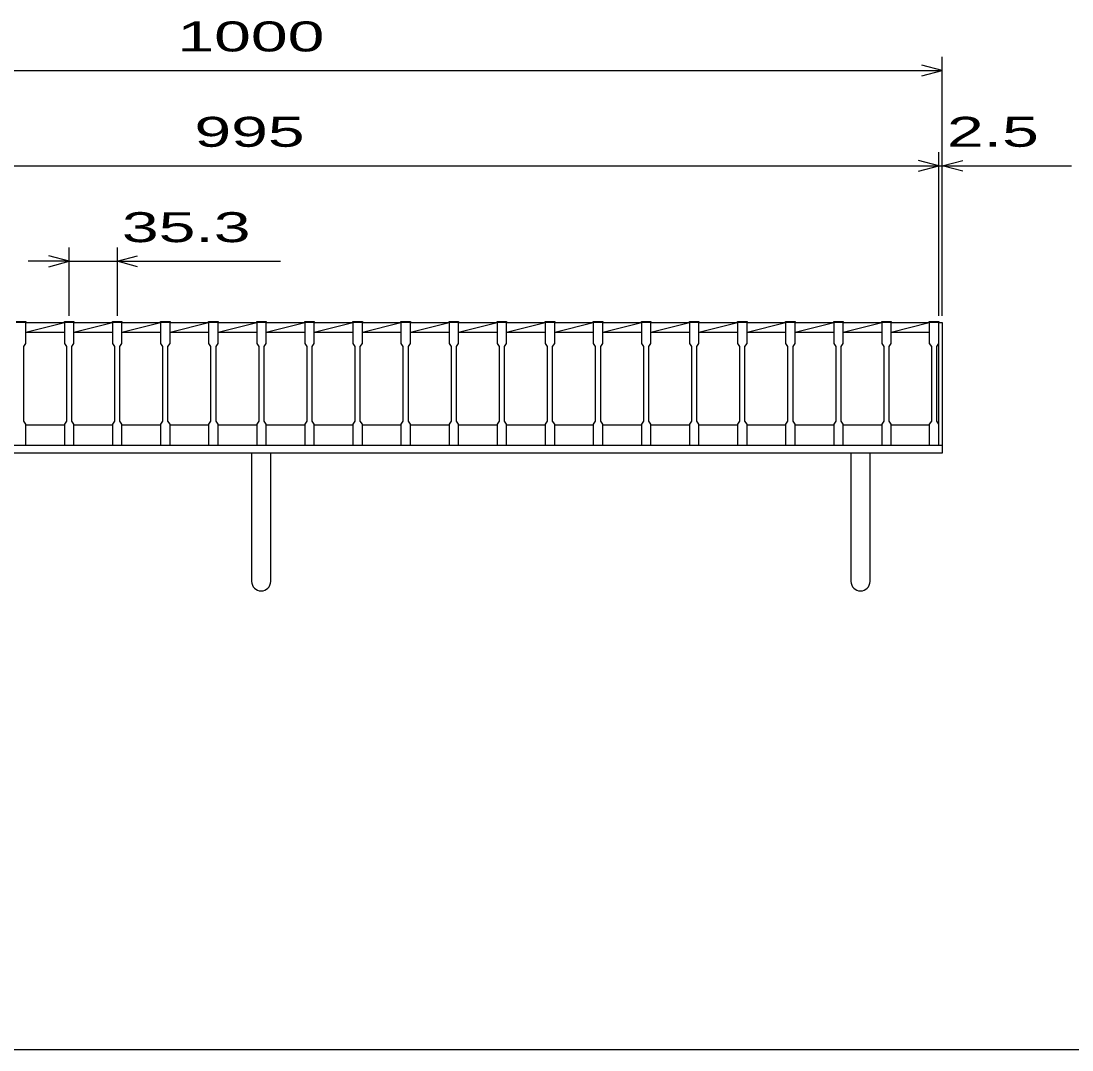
# Model space of a CAD drawing. Units: millimetres, scale not verified. Extents: x -1820 to 1731, y -1282 to 1054.
# Drawn here: x -1098 to -326, y -1146 to -391 of the extents above; entities that cross this region are included whole.
import ezdxf
from ezdxf.enums import TextEntityAlignment as Align

# ---------------------------------------------------------------- set-up
doc = ezdxf.new("R2010")
doc.units = ezdxf.units.MM
doc.header["$LTSCALE"] = 10
for name, color, linetype, lineweight in [('0_2', 150, 'Continuous', 25), ('16', 3, 'Continuous', 25), ('19', 6, 'Continuous', 25), ('22', 4, 'Continuous', 25)]:
    doc.layers.add(name, color=color, linetype=linetype, lineweight=lineweight)
doc.styles.add('ベクトル', font='')
doc.styles.get('ベクトル').set_extended_font_data('ベクトル')

msp = doc.modelspace()

# ---------------------------------------------------------------- linework, layer by layer
at = {"layer": '0_2'}
msp.add_line((1731, -1146.5), (-1729, -1146.5), dxfattribs=at)
at = {"layer": '16'}
for p, q in [((-1101.3, -611.8), (-1094.3, -611.8)), ((-1094.3, -612.5), (-1101.3, -612.5)), ((-1094.3, -611.8), (-1094.3, -612.5)), ((-1094.3, -628), (-1094.3, -612.5)), ((-1094.3, -612.5), (-1066, -612.5)), ((-1094.3, -619.5), (-1066, -612.5)), ((-1066, -612.5), (-1066, -611.8)), ((-1066, -611.8), (-1059, -611.8)), ((-1066, -612.5), (-1066, -628)), ((-1059, -612.5), (-1066, -612.5)), ((-1059, -611.8), (-1059, -612.5)), ((-1059, -628), (-1059, -612.5)), ((-1059, -612.5), (-1030.7, -612.5)), ((-1059, -619.5), (-1030.7, -612.5)), ((-1030.7, -612.5), (-1030.7, -611.8)), ((-1030.7, -611.8), (-1023.7, -611.8)), ((-1030.7, -612.5), (-1030.7, -628)), ((-1023.7, -612.5), (-1030.7, -612.5)), ((-1023.7, -611.8), (-1023.7, -612.5)), ((-1023.7, -628), (-1023.7, -612.5)), ((-1023.7, -612.5), (-995.4, -612.5)), ((-1023.7, -619.5), (-995.4, -612.5)), ((-995.4, -612.5), (-995.4, -611.8)), ((-995.4, -611.8), (-988.4, -611.8)), ((-995.4, -612.5), (-995.4, -628)), ((-988.4, -612.5), (-995.4, -612.5)), ((-988.4, -611.8), (-988.4, -612.5)), ((-988.4, -628), (-988.4, -612.5)), ((-988.4, -612.5), (-960.1, -612.5)), ((-988.4, -619.5), (-960.1, -612.5)), ((-960.1, -612.5), (-960.1, -611.8)), ((-960.1, -611.8), (-953.1, -611.8)), ((-960.1, -612.5), (-960.1, -628)), ((-953.1, -612.5), (-960.1, -612.5)), ((-953.1, -611.8), (-953.1, -612.5)), ((-953.1, -628), (-953.1, -612.5)), ((-953.1, -612.5), (-924.8, -612.5)), ((-953.1, -619.5), (-924.8, -612.5)), ((-924.8, -612.5), (-924.8, -611.8)), ((-924.8, -611.8), (-917.8, -611.8)), ((-924.8, -612.5), (-924.8, -628)), ((-917.8, -612.5), (-924.8, -612.5)), ((-917.8, -611.8), (-917.8, -612.5)), ((-917.8, -628), (-917.8, -612.5)), ((-917.8, -612.5), (-889.5, -612.5)), ((-917.8, -619.5), (-889.5, -612.5)), ((-889.5, -612.5), (-889.5, -611.8)), ((-889.5, -611.8), (-882.5, -611.8)), ((-889.5, -612.5), (-889.5, -628)), ((-882.5, -612.5), (-889.5, -612.5)), ((-882.5, -611.8), (-882.5, -612.5)), ((-882.5, -628), (-882.5, -612.5)), ((-882.5, -612.5), (-854.2, -612.5)), ((-882.5, -619.5), (-854.2, -612.5)), ((-854.2, -612.5), (-854.2, -611.8)), ((-854.2, -611.8), (-847.2, -611.8)), ((-854.2, -612.5), (-854.2, -628)), ((-847.2, -612.5), (-854.2, -612.5)), ((-847.2, -611.8), (-847.2, -612.5)), ((-847.2, -628), (-847.2, -612.5)), ((-847.2, -612.5), (-818.9, -612.5)), ((-847.2, -619.5), (-818.9, -612.5)), ((-818.9, -612.5), (-818.9, -611.8)), ((-818.9, -611.8), (-811.9, -611.8)), ((-818.9, -612.5), (-818.9, -628)), ((-811.9, -612.5), (-818.9, -612.5)), ((-811.9, -611.8), (-811.9, -612.5)), ((-811.9, -628), (-811.9, -612.5)), ((-811.9, -612.5), (-783.6, -612.5)), ((-811.9, -619.5), (-783.6, -612.5)), ((-783.6, -612.5), (-783.6, -611.8)), ((-783.6, -611.8), (-776.6, -611.8)), ((-783.6, -612.5), (-783.6, -628)), ((-776.6, -612.5), (-783.6, -612.5)), ((-776.6, -611.8), (-776.6, -612.5)), ((-776.6, -628), (-776.6, -612.5)), ((-776.6, -612.5), (-748.3, -612.5)), ((-776.6, -619.5), (-748.3, -612.5)), ((-748.3, -612.5), (-748.3, -611.8)), ((-748.3, -611.8), (-741.3, -611.8)), ((-748.3, -612.5), (-748.3, -628)), ((-741.3, -612.5), (-748.3, -612.5)), ((-741.3, -611.8), (-741.3, -612.5)), ((-741.3, -628), (-741.3, -612.5)), ((-741.3, -612.5), (-713, -612.5)), ((-741.3, -619.5), (-713, -612.5)), ((-713, -612.5), (-713, -611.8)), ((-713, -611.8), (-706, -611.8)), ((-713, -612.5), (-713, -628)), ((-706, -612.5), (-713, -612.5)), ((-706, -611.8), (-706, -612.5)), ((-706, -628), (-706, -612.5)), ((-706, -612.5), (-677.7, -612.5)), ((-706, -619.5), (-677.7, -612.5)), ((-677.7, -612.5), (-677.7, -611.8)), ((-677.7, -611.8), (-670.7, -611.8)), ((-677.7, -612.5), (-677.7, -628)), ((-670.7, -612.5), (-677.7, -612.5)), ((-670.7, -611.8), (-670.7, -612.5)), ((-670.7, -628), (-670.7, -612.5)), ((-670.7, -612.5), (-642.4, -612.5)), ((-670.7, -619.5), (-642.4, -612.5)), ((-642.4, -612.5), (-642.4, -611.8)), ((-642.4, -611.8), (-635.4, -611.8)), ((-642.4, -612.5), (-642.4, -628)), ((-635.4, -612.5), (-642.4, -612.5)), ((-635.4, -611.8), (-635.4, -612.5)), ((-635.4, -628), (-635.4, -612.5)), ((-635.4, -612.5), (-607.1, -612.5)), ((-635.4, -619.5), (-607.1, -612.5)), ((-607.1, -612.5), (-607.1, -611.8)), ((-607.1, -611.8), (-600.1, -611.8)), ((-607.1, -612.5), (-607.1, -628)), ((-600.1, -612.5), (-607.1, -612.5)), ((-600.1, -611.8), (-600.1, -612.5)), ((-600.1, -628), (-600.1, -612.5)), ((-600.1, -612.5), (-571.8, -612.5)), ((-600.1, -619.5), (-571.8, -612.5)), ((-571.8, -612.5), (-571.8, -611.8)), ((-571.8, -611.8), (-564.8, -611.8)), ((-571.8, -612.5), (-571.8, -628)), ((-564.8, -612.5), (-571.8, -612.5)), ((-564.8, -611.8), (-564.8, -612.5)), ((-564.8, -628), (-564.8, -612.5)), ((-564.8, -612.5), (-536.5, -612.5)), ((-564.8, -619.5), (-536.5, -612.5)), ((-536.5, -612.5), (-536.5, -611.8)), ((-536.5, -611.8), (-529.5, -611.8)), ((-536.5, -612.5), (-536.5, -628)), ((-529.5, -612.5), (-536.5, -612.5)), ((-529.5, -611.8), (-529.5, -612.5)), ((-529.5, -628), (-529.5, -612.5)), ((-529.5, -612.5), (-501.2, -612.5)), ((-529.5, -619.5), (-501.2, -612.5)), ((-501.2, -612.5), (-501.2, -611.8)), ((-501.2, -611.8), (-494.2, -611.8)), ((-501.2, -612.5), (-501.2, -628)), ((-494.2, -612.5), (-501.2, -612.5)), ((-494.2, -611.8), (-494.2, -612.5)), ((-494.2, -628), (-494.2, -612.5)), ((-494.2, -612.5), (-465.9, -612.5)), ((-494.2, -619.5), (-465.9, -612.5)), ((-465.9, -612.5), (-465.9, -611.8)), ((-465.9, -611.8), (-458.9, -611.8)), ((-465.9, -612.5), (-465.9, -628)), ((-458.9, -612.5), (-465.9, -612.5)), ((-458.9, -611.8), (-458.9, -612.5)), ((-458.9, -628), (-458.9, -612.5)), ((-458.9, -612.5), (-431, -612.5)), ((-458.9, -619.5), (-431, -612.6)), ((-431, -612.5), (-431, -611.8)), ((-431, -611.8), (-424, -611.8)), ((-431, -612.5), (-431, -628)), ((-424, -612.5), (-431, -612.5)), ((-424, -611.8), (-424, -612.5)), ((-424, -628), (-424, -612.5)), ((-424, -687.5), (-424, -612.5)), ((-1094.3, -619.5), (-1066, -619.5)), ((-1059, -619.5), (-1030.7, -619.5)), ((-1023.7, -619.5), (-995.4, -619.5)), ((-988.4, -619.5), (-960.1, -619.5)), ((-953.1, -619.5), (-924.8, -619.5)), ((-917.8, -619.5), (-889.5, -619.5)), ((-882.5, -619.5), (-854.2, -619.5)), ((-847.2, -619.5), (-818.9, -619.5)), ((-811.9, -619.5), (-783.6, -619.5)), ((-776.6, -619.5), (-748.3, -619.5)), ((-741.3, -619.5), (-713, -619.5)), ((-706, -619.5), (-677.7, -619.5)), ((-670.7, -619.5), (-642.4, -619.5)), ((-635.4, -619.5), (-607.1, -619.5)), ((-600.1, -619.5), (-571.8, -619.5)), ((-564.8, -619.5), (-536.5, -619.5)), ((-529.5, -619.5), (-501.2, -619.5)), ((-494.2, -619.5), (-465.9, -619.5)), ((-458.9, -619.5), (-431, -619.5)), ((-1095.8, -630), (-1094.3, -628)), ((-1095.8, -685), (-1095.8, -630)), ((-1066, -628), (-1064.5, -630)), ((-1064.5, -630), (-1064.5, -685)), ((-1060.5, -630), (-1059, -628)), ((-1060.5, -685), (-1060.5, -630)), ((-1030.7, -628), (-1029.2, -630)), ((-1029.2, -630), (-1029.2, -685)), ((-1025.2, -630), (-1023.7, -628)), ((-1025.2, -685), (-1025.2, -630)), ((-995.4, -628), (-993.9, -630)), ((-993.9, -630), (-993.9, -685)), ((-989.9, -630), (-988.4, -628)), ((-989.9, -685), (-989.9, -630)), ((-960.1, -628), (-958.6, -630)), ((-958.6, -630), (-958.6, -685)), ((-954.6, -630), (-953.1, -628)), ((-954.6, -685), (-954.6, -630)), ((-924.8, -628), (-923.3, -630)), ((-923.3, -630), (-923.3, -685)), ((-919.3, -630), (-917.8, -628)), ((-919.3, -685), (-919.3, -630)), ((-889.5, -628), (-888, -630)), ((-888, -630), (-888, -685)), ((-884, -630), (-882.5, -628)), ((-884, -685), (-884, -630)), ((-854.2, -628), (-852.7, -630)), ((-852.7, -630), (-852.7, -685)), ((-848.7, -630), (-847.2, -628)), ((-848.7, -685), (-848.7, -630)), ((-818.9, -628), (-817.4, -630)), ((-817.4, -630), (-817.4, -685)), ((-813.4, -630), (-811.9, -628)), ((-813.4, -685), (-813.4, -630)), ((-783.6, -628), (-782.1, -630)), ((-782.1, -630), (-782.1, -685)), ((-778.1, -630), (-776.6, -628)), ((-778.1, -685), (-778.1, -630)), ((-748.3, -628), (-746.8, -630)), ((-746.8, -630), (-746.8, -685)), ((-742.8, -630), (-741.3, -628)), ((-742.8, -685), (-742.8, -630)), ((-713, -628), (-711.5, -630)), ((-711.5, -630), (-711.5, -685)), ((-707.5, -630), (-706, -628)), ((-707.5, -685), (-707.5, -630)), ((-677.7, -628), (-676.2, -630)), ((-676.2, -630), (-676.2, -685)), ((-672.2, -630), (-670.7, -628)), ((-672.2, -685), (-672.2, -630)), ((-642.4, -628), (-640.9, -630)), ((-640.9, -630), (-640.9, -685)), ((-636.9, -630), (-635.4, -628)), ((-636.9, -685), (-636.9, -630)), ((-607.1, -628), (-605.6, -630)), ((-605.6, -630), (-605.6, -685)), ((-601.6, -630), (-600.1, -628)), ((-601.6, -685), (-601.6, -630)), ((-571.8, -628), (-570.3, -630)), ((-570.3, -630), (-570.3, -685)), ((-566.3, -630), (-564.8, -628)), ((-566.3, -685), (-566.3, -630)), ((-536.5, -628), (-535, -630)), ((-535, -630), (-535, -685)), ((-531, -630), (-529.5, -628)), ((-531, -685), (-531, -630)), ((-501.2, -628), (-499.7, -630)), ((-499.7, -630), (-499.7, -685)), ((-495.7, -630), (-494.2, -628)), ((-495.7, -685), (-495.7, -630)), ((-465.9, -628), (-464.4, -630)), ((-464.4, -630), (-464.4, -685)), ((-460.4, -630), (-458.9, -628)), ((-460.4, -685), (-460.4, -630)), ((-431, -628), (-429.5, -630)), ((-429.5, -630), (-429.5, -685)), ((-425.5, -630), (-424, -628)), ((-425.5, -685), (-425.5, -630)), ((-1094.3, -687), (-1095.8, -685)), ((-1064.5, -685), (-1066, -687)), ((-1059, -687), (-1060.5, -685)), ((-1029.2, -685), (-1030.7, -687)), ((-1023.7, -687), (-1025.2, -685)), ((-993.9, -685), (-995.4, -687)), ((-988.4, -687), (-989.9, -685)), ((-958.6, -685), (-960.1, -687)), ((-953.1, -687), (-954.6, -685)), ((-923.3, -685), (-924.8, -687)), ((-917.8, -687), (-919.3, -685)), ((-888, -685), (-889.5, -687)), ((-882.5, -687), (-884, -685)), ((-852.7, -685), (-854.2, -687)), ((-847.2, -687), (-848.7, -685)), ((-817.4, -685), (-818.9, -687)), ((-811.9, -687), (-813.4, -685)), ((-782.1, -685), (-783.6, -687)), ((-776.6, -687), (-778.1, -685)), ((-746.8, -685), (-748.3, -687)), ((-741.3, -687), (-742.8, -685)), ((-711.5, -685), (-713, -687)), ((-706, -687), (-707.5, -685)), ((-676.2, -685), (-677.7, -687)), ((-670.7, -687), (-672.2, -685)), ((-640.9, -685), (-642.4, -687)), ((-635.4, -687), (-636.9, -685)), ((-605.6, -685), (-607.1, -687)), ((-600.1, -687), (-601.6, -685)), ((-570.3, -685), (-571.8, -687)), ((-564.8, -687), (-566.3, -685)), ((-535, -685), (-536.5, -687)), ((-529.5, -687), (-531, -685)), ((-499.7, -685), (-501.2, -687)), ((-494.2, -687), (-495.7, -685)), ((-464.4, -685), (-465.9, -687)), ((-458.9, -687), (-460.4, -685)), ((-429.5, -685), (-431, -687)), ((-424, -687), (-425.5, -685)), ((-1094.3, -702.5), (-1094.3, -687)), ((-1094.3, -687.5), (-1066, -687.5)), ((-1066, -687), (-1066, -702.5)), ((-1059, -702.5), (-1059, -687)), ((-1059, -687.5), (-1030.7, -687.5)), ((-1030.7, -687), (-1030.7, -702.5)), ((-1023.7, -702.5), (-1023.7, -687)), ((-1023.7, -687.5), (-995.4, -687.5)), ((-995.4, -687), (-995.4, -702.5)), ((-988.4, -702.5), (-988.4, -687)), ((-988.4, -687.5), (-960.1, -687.5)), ((-960.1, -687), (-960.1, -702.5)), ((-953.1, -702.5), (-953.1, -687)), ((-953.1, -687.5), (-924.8, -687.5)), ((-924.8, -687), (-924.8, -702.5)), ((-917.8, -702.5), (-917.8, -687)), ((-917.8, -687.5), (-889.5, -687.5)), ((-889.5, -687), (-889.5, -702.5)), ((-882.5, -702.5), (-882.5, -687)), ((-882.5, -687.5), (-854.2, -687.5)), ((-854.2, -687), (-854.2, -702.5)), ((-847.2, -702.5), (-847.2, -687)), ((-847.2, -687.5), (-818.9, -687.5)), ((-818.9, -687), (-818.9, -702.5)), ((-811.9, -702.5), (-811.9, -687)), ((-811.9, -687.5), (-783.6, -687.5)), ((-783.6, -687), (-783.6, -702.5)), ((-776.6, -702.5), (-776.6, -687)), ((-776.6, -687.5), (-748.3, -687.5)), ((-748.3, -687), (-748.3, -702.5)), ((-741.3, -702.5), (-741.3, -687)), ((-741.3, -687.5), (-713, -687.5)), ((-713, -687), (-713, -702.5)), ((-706, -702.5), (-706, -687)), ((-706, -687.5), (-677.7, -687.5)), ((-677.7, -687), (-677.7, -702.5)), ((-670.7, -702.5), (-670.7, -687)), ((-670.7, -687.5), (-642.4, -687.5)), ((-642.4, -687), (-642.4, -702.5)), ((-635.4, -702.5), (-635.4, -687)), ((-635.4, -687.5), (-607.1, -687.5)), ((-607.1, -687), (-607.1, -702.5)), ((-600.1, -702.5), (-600.1, -687)), ((-600.1, -687.5), (-571.8, -687.5)), ((-571.8, -687), (-571.8, -702.5)), ((-564.8, -702.5), (-564.8, -687)), ((-564.8, -687.5), (-536.5, -687.5)), ((-536.5, -687), (-536.5, -702.5)), ((-529.5, -702.5), (-529.5, -687)), ((-529.5, -687.5), (-501.2, -687.5)), ((-501.2, -687), (-501.2, -702.5)), ((-494.2, -702.5), (-494.2, -687)), ((-494.2, -687.5), (-465.9, -687.5)), ((-465.9, -687), (-465.9, -702.5)), ((-458.9, -702.5), (-458.9, -687)), ((-458.9, -687.5), (-431, -687.5)), ((-431, -687), (-431, -702.5)), ((-424, -702.5), (-424, -687)), ((-1101.3, -702.5), (-1094.3, -702.5)), ((-1066, -702.5), (-1059, -702.5)), ((-1030.7, -702.5), (-1023.7, -702.5)), ((-995.4, -702.5), (-988.4, -702.5)), ((-960.1, -702.5), (-953.1, -702.5)), ((-924.8, -702.5), (-917.8, -702.5)), ((-889.5, -702.5), (-882.5, -702.5)), ((-854.2, -702.5), (-847.2, -702.5)), ((-818.9, -702.5), (-811.9, -702.5)), ((-783.6, -702.5), (-776.6, -702.5)), ((-748.3, -702.5), (-741.3, -702.5)), ((-713, -702.5), (-706, -702.5)), ((-677.7, -702.5), (-670.7, -702.5)), ((-642.4, -702.5), (-635.4, -702.5)), ((-607.1, -702.5), (-600.1, -702.5)), ((-571.8, -702.5), (-564.8, -702.5)), ((-536.5, -702.5), (-529.5, -702.5)), ((-501.2, -702.5), (-494.2, -702.5)), ((-465.9, -702.5), (-458.9, -702.5)), ((-431, -702.5), (-424, -702.5))]:
    msp.add_line(p, q, dxfattribs=at)
at = {"layer": '19'}
for p, q in [((-424, -612.5), (-421.5, -612.5)), ((-421.5, -612.5), (-421.5, -702.5)), ((-1421.5, -702.5), (-421.5, -702.5)), ((-421.5, -708.5), (-1421.5, -708.5)), ((-928.5, -708.5), (-928.5, -802.5)), ((-914.5, -802.5), (-914.5, -708.5)), ((-488.5, -708.5), (-488.5, -802.5)), ((-474.5, -802.5), (-474.5, -708.5)), ((-421.5, -702.5), (-421.5, -708.5))]:
    msp.add_line(p, q, dxfattribs=at)
for centre in [(-921.5, -802.5), (-481.5, -802.5)]:
    msp.add_arc(centre, 7, 180, 0, dxfattribs=at)
at = {"layer": '22'}
for p, q in [((-421.5, -427.5), (-436.5, -423.5)), ((-421.5, -607.5), (-421.5, -417.5)), ((-1421.5, -427.5), (-421.5, -427.5)), ((-436.5, -431.5), (-421.5, -427.5)), ((-424, -497.5), (-439, -493.5)), ((-424, -607.5), (-424, -487.5)), ((-421.5, -607.5), (-421.5, -487.5)), ((-421.5, -497.5), (-406.5, -493.5)), ((-1419, -497.5), (-424, -497.5)), ((-439, -501.5), (-424, -497.5)), ((-424, -497.5), (-421.5, -497.5)), ((-406.5, -501.5), (-421.5, -497.5)), ((-421.5, -497.5), (-326.5, -497.5)), ((-1062.5, -607.5), (-1062.5, -557.5)), ((-1027.2, -557.5), (-1027.2, -607.5)), ((-1062.5, -567.5), (-1092.5, -567.5)), ((-1062.5, -567.5), (-1077.5, -563.5)), ((-1077.5, -571.5), (-1062.5, -567.5)), ((-1062.5, -567.5), (-1027.2, -567.5)), ((-1027.2, -567.5), (-1012.2, -563.5)), ((-1012.2, -571.5), (-1027.2, -567.5)), ((-1027.2, -567.5), (-907.2, -567.5))]:
    msp.add_line(p, q, dxfattribs=at)

# ---------------------------------------------------------------- texts
at = {"layer": '22', "color": 2, "style": 'ベクトル', "width": 1.65}
for s, p in [(' 1000 ', (-996.5, -402.5)), (' 995 ', (-984, -472.5)), (' 2.5 ', (-431.5, -472.5)), (' 35.3 ', (-1037.2, -542.5))]:
    msp.add_text(s, height=21.99, dxfattribs=at).set_placement(p, align=Align.MIDDLE_LEFT)

doc.saveas('drawing.dxf')
